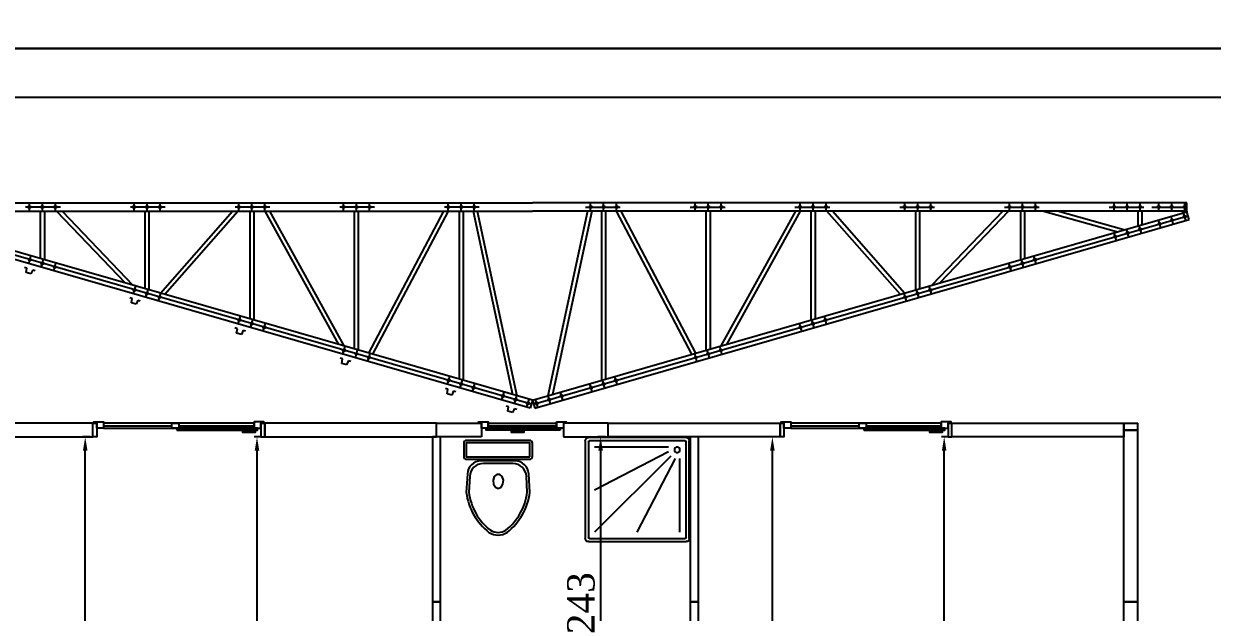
# Model space of a CAD drawing. Header units: millimetres. Extents: x 142629 to 168404, y -211947 to -204319.
# Drawn here: x 145209 to 146077, y -207855 to -207425 of the extents above; entities that cross this region are included whole.
import ezdxf

# ---------------------------------------------------------------- set-up
doc = ezdxf.new("R2010")
doc.units = ezdxf.units.MM
for name, color, linetype in [('Block1', 255, 'Continuous'), ('KAPI-PEN', 3, 'Continuous'), ('TEFRIS', 4, 'Continuous'), ('ZEMİN', 191, 'Continuous'), ('ÖLÇÜLENDİRME', 121, 'Continuous')]:
    doc.layers.add(name, color=color, linetype=linetype)
doc.styles.add('metin', font='palabi.ttf')
doc.dimstyles.new('Metin SARI', dxfattribs={"dimscale": 20, "dimtxt": 1, "dimasz": 0.5, "dimexe": 0.1, "dimexo": 0.1, "dimgap": 0.2, "dimtad": 1, "dimrnd": 1, "dimzin": 12, "dimdsep": 46, "dimlunit": 6, "dimtxsty": 'metin', "dimcen": 0.8, "dimdle": 0.0005, "dimclrd": 7, "dimclre": 165, "dimclrt": 165, "dimazin": 3, "dimtfac": 1, "dimtmove": 0, "dimatfit": 2, "dimfxl": 1, "dimfxlon": 1, "dimtolj": 1, "dimtzin": 0, "dimlwe": -1, "dimarcsym": 0})

# ---------------------------------------------------------------- blocks, each defined once
blk = doc.blocks.new('omega')
at = {"layer": 'Block1', "color": 1}
for p, q in [((32355.1, 6698), (32337.8, 6703.1)), ((32355.1, 6698), (32368.3, 6728.5)), ((32368.3, 6728.5), (32402.8, 6718.3)), ((32402.8, 6718.3), (32397.3, 6685.5)), ((32397.3, 6685.5), (32414.5, 6680.4))]:
    blk.add_line(p, q, dxfattribs=at)
blk = doc.blocks.new('1250')
at = {"layer": 'Block1', "color": 7}
for p, q in [((137474.17, -210534.23), (137524.17, -210534.23)), ((137529.17, -210534.23), (137584.17, -210534.23))]:
    blk.add_line(p, q, dxfattribs=at)
for points in [[(137467.08, -210532.48), (137467.08, -210531.48), (137474.17, -210531.48), (137474.17, -210535.98), (137469.17, -210535.98), (137469.17, -210532.48), (137467.08, -210532.48)], [(137591.26, -210532.48), (137591.26, -210531.48), (137584.17, -210531.48), (137584.17, -210535.98), (137589.17, -210535.98), (137589.17, -210532.48), (137591.26, -210532.48)], [(137584.82, -210537.48), (137584.82, -210539.3), (137575.82, -210539.3), (137575.82, -210538.3), (137583.82, -210538.3), (137583.82, -210537.48), (137584.82, -210537.48)]]:
    blk.add_lwpolyline(points, dxfattribs=at)
for points in [[(137474.17, -210535.98), (137584.17, -210535.98), (137584.17, -210532.48), (137474.17, -210532.48)], [(137524.17, -210532.48), (137529.17, -210532.48), (137529.17, -210535.98), (137524.17, -210535.98)], [(137527.67, -210537.48), (137586.67, -210537.48), (137586.67, -210535.98), (137527.67, -210535.98)]]:
    blk.add_lwpolyline(points, close=True, dxfattribs=at)
at = {"layer": 'KAPI-PEN', "color": 175, "true_color": 0x4554a5}
for points in [[(137466.42, -210532.48), (137469.17, -210532.48), (137469.17, -210542.48), (137466.42, -210542.48)], [(137589.17, -210542.48), (137591.92, -210542.48), (137591.92, -210532.48), (137589.17, -210532.48)]]:
    blk.add_lwpolyline(points, close=True, dxfattribs=at)
blk = doc.blocks.new('1250 v')
at = {"layer": 'Block1', "color": 7}
blk.add_line((138675.83, -210549.23), (138725.83, -210549.23), dxfattribs=at)
for points in [[(138668.83, -210547.48), (138668.83, -210546.48), (138675.83, -210546.48), (138675.83, -210550.98), (138670.83, -210550.98), (138670.83, -210547.48), (138668.83, -210547.48)], [(138700.83, -210552.48), (138701.83, -210552.48), (138701.83, -210554.3), (138692.83, -210554.3), (138692.83, -210553.3), (138700.83, -210553.3), (138700.83, -210552.48)], [(138725.83, -210546.48), (138732.83, -210546.48), (138732.83, -210547.48), (138730.83, -210547.48), (138730.83, -210550.98), (138725.83, -210550.98), (138725.83, -210546.48)]]:
    blk.add_lwpolyline(points, dxfattribs=at)
for points in [[(138728.33, -210552.48), (138674.33, -210552.48), (138674.33, -210550.98), (138728.33, -210550.98)], [(138675.83, -210547.48), (138725.83, -210547.48), (138725.83, -210550.98), (138675.83, -210550.98)]]:
    blk.add_lwpolyline(points, close=True, dxfattribs=at)
at = {"layer": 'KAPI-PEN', "color": 175, "true_color": 0x4554a5}
for points in [[(138670.83, -210557.48), (138638.08, -210557.48), (138638.08, -210547.48), (138670.83, -210547.48)], [(138730.83, -210557.48), (138763.58, -210557.48), (138763.58, -210547.48), (138730.83, -210547.48)]]:
    blk.add_lwpolyline(points, close=True, dxfattribs=at)
blk = doc.blocks.new('duşteknesi')
at = {"layer": 'TEFRIS', "color": 7}
for p, q in [((137461.28, -211042.1), (137461.28, -210970.66)), ((137463.56, -210968.38), (137535, -210968.38)), ((137464.32, -210970.66), (137534.24, -210970.66)), ((137537.28, -210970.66), (137537.28, -211042.1)), ((137463.56, -211041.34), (137463.56, -210971.42)), ((137523.75, -211030.84), (137468.12, -210975.22)), ((137526.99, -211029.07), (137498.95, -210975.22)), ((137530.44, -210975.22), (137530.44, -211029.23)), ((137535, -210971.42), (137535, -211041.34)), ((137521.97, -211034.09), (137468.12, -211006.05)), ((137522.14, -211037.54), (137468.12, -211037.54)), ((137535, -211044.38), (137463.56, -211044.38)), ((137534.24, -211042.1), (137464.32, -211042.1))]:
    blk.add_line(p, q, dxfattribs=at)
blk.add_circle((137528.41, -211035.5), 2.03, dxfattribs=at)
for centre, radius, start, end in [((137463.56, -210970.66), 2.28, 90, 180), ((137464.32, -210971.42), 0.76, 90, 180), ((137534.24, -210971.42), 0.76, 0, 90), ((137535, -210970.66), 2.28, 0, 90), ((137463.56, -211042.1), 2.28, 180, 270), ((137464.32, -211041.34), 0.76, 180, 270), ((137534.24, -211041.34), 0.76, 270, 0), ((137535, -211042.1), 2.28, 270, 0)]:
    blk.add_arc(centre, radius, start, end, dxfattribs=at)
blk = doc.blocks.new('KLOZET')
at = {"layer": 'TEFRIS', "color": 7}
for p, q in [((137068.51, -211018.48), (137068.51, -211019.69)), ((137093.37, -211018.48), (137093.37, -211019.69))]:
    blk.add_line(p, q, dxfattribs=at)
for points in [[(137087.57, -210966.25, -0.199825), (137104.12, -210995.55), (137103.35, -211009.05, -0.397632), (137093.37, -211018.48), (137068.51, -211018.48, -0.397632), (137058.52, -211009.05), (137057.76, -210995.55, -0.199825), (137074.31, -210966.25, -0.284389)], [(137102.25, -210995.69), (137101.65, -211007.13, -0.398989), (137091.66, -211016.61), (137070.21, -211016.61, -0.398989), (137060.23, -211007.13), (137059.63, -210995.69, -0.197715), (137075.3, -210967.84, -0.284389), (137086.58, -210967.84, -0.197715)], [(137105.99, -211031.5, -0.414214), (137103.99, -211033.5), (137057.88, -211033.5, -0.414214), (137055.88, -211031.5), (137055.88, -211021.69, -0.414214), (137057.88, -211019.69), (137103.99, -211019.69, -0.414214), (137105.99, -211021.69)]]:
    blk.add_lwpolyline(points, format="xyb", close=True, dxfattribs=at)
blk.add_lwpolyline([(137104.12, -211021.56), (137104.12, -211031.62), (137057.76, -211031.62), (137057.76, -211021.56)], close=True, dxfattribs=at)
at = {"layer": 'TEFRIS', "color": 7, "linetype": 'Continuous'}
blk.add_polyline3d([(137081.07, -210998.48, 0), (137083.12, -210999.3, 0), (137084.52, -211001.49, 0), (137084.83, -211004.36, 0), (137083.94, -211007.01, 0), (137082.14, -211008.58, 0), (137080, -211008.58, 0), (137078.2, -211007.01, 0), (137077.31, -211004.36, 0), (137077.61, -211001.49, 0), (137079.01, -210999.3, 0), (137081.07, -210998.48, 0)], dxfattribs=at)
blk = doc.blocks.new('*D1975')
at = {"layer": 'Block1', "color": 165, "transparency": 16777216}
for p, q in [((145383.11, -207726.75), (145377.47, -207726.75)), ((145383.11, -208095.25), (145377.47, -208095.25))]:
    blk.add_line(p, q, dxfattribs=at)
at = {"layer": 'Block1', "color": 7, "lineweight": -2, "transparency": 16777216}
blk.add_line((145379.47, -208085.25), (145379.47, -207736.75), dxfattribs=at)
at = {"layer": 'Block1', "color": 7, "transparency": 16777216}
for points in [[(145377.8, -207736.75), (145381.13, -207736.75), (145379.47, -207726.75)], [(145377.8, -208085.25), (145381.13, -208085.25), (145379.47, -208095.25)]]:
    blk.add_solid(points, dxfattribs=at)
at = {"layer": 'Defpoints', "color": 0, "transparency": 16777216}
for p in [(145379.47, -207726.75), (145385.11, -207726.75), (145385.11, -208095.25)]:
    blk.add_point(p, dxfattribs=at)
at = {"layer": 'Block1', "color": 165, "transparency": 16777216, "insert": (145365.18, -207911), "char_height": 20, "attachment_point": 5, "rotation": 90, "style": 'metin'}
blk.add_mtext('\\A1;368', dxfattribs=at)
blk = doc.blocks.new('*D1977')
at = {"layer": 'Block1', "color": 165, "transparency": 16777216}
for p, q in [((145885.11, -207726.75), (145879.47, -207726.75)), ((145885.11, -208095.25), (145879.47, -208095.25))]:
    blk.add_line(p, q, dxfattribs=at)
at = {"layer": 'Block1', "color": 7, "lineweight": -2, "transparency": 16777216}
blk.add_line((145881.47, -208085.25), (145881.47, -207736.75), dxfattribs=at)
at = {"layer": 'Block1', "color": 7, "transparency": 16777216}
for points in [[(145879.8, -207736.75), (145883.13, -207736.75), (145881.47, -207726.75)], [(145879.8, -208085.25), (145883.13, -208085.25), (145881.47, -208095.25)]]:
    blk.add_solid(points, dxfattribs=at)
at = {"layer": 'Defpoints', "color": 0, "transparency": 16777216}
for p in [(145881.47, -207726.75), (145887.11, -207726.75), (145887.11, -208095.25)]:
    blk.add_point(p, dxfattribs=at)
at = {"layer": 'Block1', "color": 165, "transparency": 16777216, "insert": (145867.18, -207911), "char_height": 20, "attachment_point": 5, "rotation": 90, "style": 'metin'}
blk.add_mtext('\\A1;368', dxfattribs=at)
blk = doc.blocks.new('*D1979')
at = {"layer": 'Block1', "color": 165, "transparency": 16777216}
for p, q in [((145634.11, -207726.75), (145628.47, -207726.75)), ((145634.11, -207969.75), (145628.47, -207969.75))]:
    blk.add_line(p, q, dxfattribs=at)
at = {"layer": 'Block1', "color": 7, "lineweight": -2, "transparency": 16777216}
blk.add_line((145630.47, -207736.75), (145630.47, -207959.75), dxfattribs=at)
at = {"layer": 'Block1', "color": 7, "transparency": 16777216}
for points in [[(145628.8, -207736.75), (145632.13, -207736.75), (145630.47, -207726.75)], [(145628.8, -207959.75), (145632.13, -207959.75), (145630.47, -207969.75)]]:
    blk.add_solid(points, dxfattribs=at)
at = {"layer": 'Defpoints', "color": 0, "transparency": 16777216}
for p in [(145636.11, -207726.75), (145630.47, -207969.75), (145636.11, -207969.75)]:
    blk.add_point(p, dxfattribs=at)
at = {"layer": 'Block1', "color": 165, "transparency": 16777216, "insert": (145616.2, -207848.25), "char_height": 20, "attachment_point": 5, "rotation": 90, "style": 'metin'}
blk.add_mtext('\\A1;243', dxfattribs=at)
blk = doc.blocks.new('*D1980')
at = {"layer": 'Block1', "color": 165, "transparency": 16777216}
for p, q in [((145759.61, -207726.75), (145753.97, -207726.75)), ((145759.61, -208095.25), (145753.97, -208095.25))]:
    blk.add_line(p, q, dxfattribs=at)
at = {"layer": 'Block1', "color": 7, "lineweight": -2, "transparency": 16777216}
blk.add_line((145755.97, -208085.25), (145755.97, -207736.75), dxfattribs=at)
at = {"layer": 'Block1', "color": 7, "transparency": 16777216}
for points in [[(145754.3, -207736.75), (145757.63, -207736.75), (145755.97, -207726.75)], [(145754.3, -208085.25), (145757.63, -208085.25), (145755.97, -208095.25)]]:
    blk.add_solid(points, dxfattribs=at)
at = {"layer": 'Defpoints', "color": 0, "transparency": 16777216}
for p in [(145755.97, -207726.75), (145761.61, -207726.75), (145761.61, -208095.25)]:
    blk.add_point(p, dxfattribs=at)
at = {"layer": 'Block1', "color": 165, "transparency": 16777216, "insert": (145741.68, -207911), "char_height": 20, "attachment_point": 5, "rotation": 90, "style": 'metin'}
blk.add_mtext('\\A1;368', dxfattribs=at)
blk = doc.blocks.new('*D1982')
at = {"layer": 'Block1', "color": 165, "transparency": 16777216}
for p, q in [((145257.61, -207726.75), (145251.97, -207726.75)), ((145257.61, -208095.25), (145251.97, -208095.25))]:
    blk.add_line(p, q, dxfattribs=at)
at = {"layer": 'Block1', "color": 7, "lineweight": -2, "transparency": 16777216}
blk.add_line((145253.97, -208085.25), (145253.97, -207736.75), dxfattribs=at)
at = {"layer": 'Block1', "color": 7, "transparency": 16777216}
for points in [[(145252.3, -207736.75), (145255.63, -207736.75), (145253.97, -207726.75)], [(145252.3, -208085.25), (145255.63, -208085.25), (145253.97, -208095.25)]]:
    blk.add_solid(points, dxfattribs=at)
at = {"layer": 'Defpoints', "color": 0, "transparency": 16777216}
for p in [(145253.97, -207726.75), (145259.61, -207726.75), (145259.61, -208095.25)]:
    blk.add_point(p, dxfattribs=at)
at = {"layer": 'Block1', "color": 165, "transparency": 16777216, "insert": (145239.68, -207911), "char_height": 20, "attachment_point": 5, "rotation": 90, "style": 'metin'}
blk.add_mtext('\\A1;368', dxfattribs=at)

msp = doc.modelspace()

# ---------------------------------------------------------------- linework, layer by layer
at = {"layer": 'Block1', "color": 1}
for p, q in [((145102.654, -207555.717), (145580.654, -207555.717)), ((146058.654, -207555.717), (145580.654, -207555.717)), ((146058.654, -207561.717), (146058.654, -207555.717)), ((145102.654, -207561.717), (145580.654, -207561.717)), ((145580.654, -207699.916), (145102.654, -207562.162)), ((145221.153, -207561.717), (145221.153, -207596.312)), ((145224.154, -207561.717), (145224.153, -207597.177)), ((145232.945, -207561.717), (145283.045, -207614.149)), ((145237.095, -207561.717), (145288.771, -207615.799)), ((145297.653, -207618.359), (145297.653, -207561.717)), ((145300.653, -207619.223), (145300.653, -207561.717)), ((145308.878, -207621.594), (145361.519, -207561.717)), ((145312.065, -207622.512), (145365.513, -207561.717)), ((145374.153, -207561.717), (145374.153, -207640.405)), ((145377.153, -207561.717), (145377.153, -207641.27)), ((145385.098, -207561.717), (145438.932, -207659.074)), ((145388.526, -207561.717), (145443.01, -207660.249)), ((145450.653, -207662.452), (145450.653, -207561.717)), ((145453.653, -207663.316), (145453.653, -207561.717)), ((145461.237, -207665.502), (145515.879, -207561.717)), ((145464.181, -207666.35), (145519.269, -207561.717)), ((145527.153, -207561.717), (145527.153, -207684.498)), ((145530.153, -207561.717), (145530.153, -207685.363)), ((146058.654, -207561.717), (145580.654, -207561.717)), ((145580.654, -207699.916), (146058.654, -207562.162)), ((145631.154, -207561.717), (145631.154, -207685.363)), ((145634.154, -207561.717), (145634.154, -207684.498)), ((145697.126, -207666.35), (145642.038, -207561.717)), ((145700.07, -207665.502), (145645.428, -207561.717)), ((145707.654, -207663.316), (145707.654, -207561.717)), ((145710.654, -207662.452), (145710.654, -207561.717)), ((145772.781, -207561.717), (145718.297, -207660.249)), ((145776.209, -207561.717), (145722.375, -207659.074)), ((145784.154, -207561.717), (145784.154, -207641.27)), ((145787.154, -207561.717), (145787.154, -207640.405)), ((145849.242, -207622.512), (145795.794, -207561.717)), ((145852.429, -207621.594), (145799.788, -207561.717)), ((145860.654, -207619.223), (145860.654, -207561.717)), ((145863.654, -207618.359), (145863.654, -207561.717)), ((145924.212, -207561.717), (145872.536, -207615.799)), ((145928.362, -207561.717), (145878.262, -207614.149)), ((145937.154, -207561.717), (145937.154, -207597.177)), ((145940.154, -207561.717), (145940.154, -207596.312)), ((146007.316, -207576.957), (145953.266, -207561.717)), ((146012.783, -207575.382), (145964.32, -207561.717)), ((146023.154, -207572.393), (146023.154, -207561.717)), ((146026.154, -207571.528), (146026.154, -207561.717)), ((146055.654, -207561.717), (146055.654, -207563.027)), ((146058.654, -207561.717), (146058.654, -207562.162)), ((146060.315, -207567.927), (146058.654, -207562.162)), ((145578.992, -207705.682), (145100.992, -207567.927)), ((145582.315, -207705.682), (146060.315, -207567.927)), ((145580.654, -207699.916), (145578.992, -207705.682)), ((145580.654, -207699.916), (145582.315, -207705.682))]:
    msp.add_line(p, q, dxfattribs=at)
at = {"layer": 'Block1', "color": 2}
for p, q in [((145213.154, -207561.717), (145213.154, -207555.717)), ((145222.654, -207561.717), (145222.654, -207555.717)), ((145232.154, -207561.717), (145232.154, -207555.717)), ((145289.653, -207561.717), (145289.653, -207555.717)), ((145299.153, -207561.717), (145299.153, -207555.717)), ((145308.653, -207561.717), (145308.653, -207555.717)), ((145366.153, -207561.717), (145366.153, -207555.717)), ((145375.653, -207561.717), (145375.653, -207555.717)), ((145385.153, -207561.717), (145385.153, -207555.717)), ((145442.653, -207561.717), (145442.653, -207555.717)), ((145452.153, -207561.717), (145452.153, -207555.717)), ((145461.653, -207561.717), (145461.653, -207555.717)), ((145519.153, -207561.717), (145519.153, -207555.717)), ((145528.653, -207561.717), (145528.653, -207555.717)), ((145538.153, -207561.717), (145538.153, -207555.717)), ((145623.154, -207561.717), (145623.154, -207555.717)), ((145632.654, -207561.717), (145632.654, -207555.717)), ((145642.154, -207561.717), (145642.154, -207555.717)), ((145699.654, -207561.717), (145699.654, -207555.717)), ((145709.154, -207561.717), (145709.154, -207555.717)), ((145718.654, -207561.717), (145718.654, -207555.717)), ((145776.154, -207561.717), (145776.154, -207555.717)), ((145785.654, -207561.717), (145785.654, -207555.717)), ((145795.154, -207561.717), (145795.154, -207555.717)), ((145852.654, -207561.717), (145852.654, -207555.717)), ((145862.154, -207561.717), (145862.154, -207555.717)), ((145871.654, -207561.717), (145871.654, -207555.717)), ((145929.154, -207561.717), (145929.154, -207555.717)), ((145938.654, -207561.717), (145938.654, -207555.717)), ((145948.154, -207561.717), (145948.154, -207555.717)), ((146005.654, -207561.717), (146005.654, -207555.717)), ((146015.154, -207561.717), (146015.154, -207555.717)), ((146024.654, -207561.717), (146024.654, -207555.717)), ((146038.154, -207561.717), (146038.154, -207555.717)), ((146047.654, -207561.717), (146047.654, -207555.717)), ((146057.154, -207561.717), (146057.154, -207555.717)), ((145579.823, -207702.799), (145101.823, -207565.045)), ((145581.484, -207702.799), (146059.484, -207565.045)), ((146048.856, -207571.23), (146047.194, -207565.465)), ((146057.984, -207568.599), (146056.323, -207562.834)), ((146016.356, -207580.596), (146014.694, -207574.831)), ((146025.484, -207577.965), (146023.823, -207572.2)), ((146039.727, -207573.861), (146038.066, -207568.095)), ((146007.227, -207583.227), (146005.566, -207577.461)), ((145212.694, -207600.119), (145214.356, -207594.353)), ((145221.823, -207602.75), (145223.484, -207596.984)), ((145230.951, -207605.38), (145232.613, -207599.615)), ((145930.356, -207605.38), (145928.694, -207599.615)), ((145939.484, -207602.75), (145937.823, -207596.984)), ((145948.613, -207600.119), (145946.951, -207594.353)), ((145289.194, -207622.165), (145290.856, -207616.4)), ((145298.323, -207624.796), (145299.984, -207619.031)), ((145862.984, -207624.796), (145861.323, -207619.031)), ((145872.113, -207622.165), (145870.451, -207616.4)), ((145307.451, -207627.427), (145309.113, -207621.661)), ((145853.856, -207627.427), (145852.194, -207621.661)), ((145365.694, -207644.212), (145367.356, -207638.446)), ((145374.823, -207646.842), (145376.484, -207641.077)), ((145383.951, -207649.473), (145385.613, -207643.708)), ((145777.356, -207649.473), (145775.694, -207643.708)), ((145786.484, -207646.842), (145784.823, -207641.077)), ((145795.613, -207644.212), (145793.951, -207638.446)), ((145442.194, -207666.258), (145443.856, -207660.493)), ((145719.113, -207666.258), (145717.451, -207660.493)), ((145451.323, -207668.889), (145452.984, -207663.123)), ((145460.451, -207671.52), (145462.113, -207665.754)), ((145700.856, -207671.52), (145699.195, -207665.754)), ((145709.985, -207668.889), (145708.323, -207663.123)), ((145518.694, -207688.305), (145520.356, -207682.539)), ((145527.823, -207690.935), (145529.484, -207685.17)), ((145536.951, -207693.566), (145538.613, -207687.801)), ((145624.356, -207693.566), (145622.695, -207687.801)), ((145633.485, -207690.935), (145631.823, -207685.17)), ((145642.613, -207688.305), (145640.952, -207682.539)), ((145558.404, -207699.749), (145560.066, -207693.983)), ((145567.533, -207702.379), (145569.194, -207696.614)), ((145593.774, -207702.379), (145592.113, -207696.614)), ((145602.903, -207699.749), (145601.241, -207693.983)), ((145576.661, -207705.01), (145578.323, -207699.245)), ((145584.646, -207705.01), (145582.984, -207699.245))]:
    msp.add_line(p, q, dxfattribs=at)
at = {"layer": 'Block1', "color": 1}
for centre, radius in [((145213.154, -207558.717), 0.8), ((145213.154, -207558.717), 0.4), ((145222.654, -207558.717), 0.8), ((145222.654, -207558.717), 0.4), ((145232.154, -207558.717), 0.8), ((145232.154, -207558.717), 0.4), ((145289.653, -207558.717), 0.8), ((145289.653, -207558.717), 0.4), ((145299.153, -207558.717), 0.8), ((145299.153, -207558.717), 0.4), ((145308.653, -207558.717), 0.8), ((145308.653, -207558.717), 0.4), ((145366.153, -207558.717), 0.8), ((145366.153, -207558.717), 0.4), ((145375.653, -207558.717), 0.8), ((145375.653, -207558.717), 0.4), ((145385.153, -207558.717), 0.8), ((145385.153, -207558.717), 0.4), ((145442.653, -207558.717), 0.8), ((145442.653, -207558.717), 0.4), ((145452.153, -207558.717), 0.8), ((145452.153, -207558.717), 0.4), ((145461.653, -207558.717), 0.8), ((145461.653, -207558.717), 0.4), ((145519.153, -207558.717), 0.8), ((145519.153, -207558.717), 0.4), ((145528.653, -207558.717), 0.8), ((145528.653, -207558.717), 0.4), ((145538.153, -207558.717), 0.8), ((145538.153, -207558.717), 0.4), ((145623.154, -207558.717), 0.8), ((145623.154, -207558.717), 0.4), ((145632.654, -207558.717), 0.8), ((145632.654, -207558.717), 0.4), ((145642.154, -207558.717), 0.8), ((145642.154, -207558.717), 0.4), ((145699.654, -207558.717), 0.8), ((145699.654, -207558.717), 0.4), ((145709.154, -207558.717), 0.8), ((145709.154, -207558.717), 0.4), ((145718.654, -207558.717), 0.8), ((145718.654, -207558.717), 0.4), ((145776.154, -207558.717), 0.8), ((145776.154, -207558.717), 0.4), ((145785.654, -207558.717), 0.8), ((145785.654, -207558.717), 0.4), ((145795.154, -207558.717), 0.8), ((145795.154, -207558.717), 0.4), ((145852.654, -207558.717), 0.8), ((145852.654, -207558.717), 0.4), ((145862.154, -207558.717), 0.8), ((145862.154, -207558.717), 0.4), ((145871.654, -207558.717), 0.8), ((145871.654, -207558.717), 0.4), ((145929.154, -207558.717), 0.8), ((145929.154, -207558.717), 0.4), ((145938.654, -207558.717), 0.8), ((145938.654, -207558.717), 0.4), ((145948.154, -207558.717), 0.8), ((145948.154, -207558.717), 0.4), ((146005.654, -207558.717), 0.8), ((146005.654, -207558.717), 0.4), ((146015.154, -207558.717), 0.8), ((146015.154, -207558.717), 0.4), ((146024.654, -207558.717), 0.8), ((146024.654, -207558.717), 0.4), ((146038.154, -207558.717), 0.8), ((146038.154, -207558.717), 0.4), ((146047.654, -207558.717), 0.8), ((146047.654, -207558.717), 0.4), ((146057.154, -207558.717), 0.8), ((146057.154, -207558.717), 0.4), ((146057.154, -207565.716), 0.8), ((146057.154, -207565.717), 0.4), ((146024.654, -207575.083), 0.8), ((146024.654, -207575.083), 0.4), ((146038.897, -207570.978), 0.8), ((146038.897, -207570.978), 0.4), ((146048.025, -207568.347), 0.8), ((146048.025, -207568.347), 0.4), ((146006.397, -207580.344), 0.8), ((146006.397, -207580.344), 0.4), ((146015.525, -207577.713), 0.8), ((146015.525, -207577.713), 0.4), ((145213.525, -207597.236), 0.8), ((145213.525, -207597.236), 0.4), ((145222.654, -207599.867), 0.8), ((145222.653, -207599.867), 0.4), ((145231.782, -207602.498), 0.8), ((145231.782, -207602.498), 0.4), ((145929.525, -207602.498), 0.8), ((145929.525, -207602.498), 0.4), ((145938.654, -207599.867), 0.8), ((145938.654, -207599.867), 0.4), ((145947.782, -207597.236), 0.8), ((145947.782, -207597.236), 0.4), ((145290.025, -207619.283), 0.8), ((145290.025, -207619.283), 0.4), ((145871.282, -207619.283), 0.8), ((145871.282, -207619.283), 0.4), ((145299.153, -207621.913), 0.8), ((145299.153, -207621.913), 0.4), ((145308.282, -207624.544), 0.8), ((145308.282, -207624.544), 0.4), ((145853.025, -207624.544), 0.8), ((145853.025, -207624.544), 0.4), ((145862.154, -207621.913), 0.8), ((145862.154, -207621.913), 0.4), ((145366.525, -207641.329), 0.8), ((145366.525, -207641.329), 0.4), ((145375.653, -207643.96), 0.8), ((145375.653, -207643.96), 0.4), ((145785.654, -207643.96), 0.8), ((145785.654, -207643.96), 0.4), ((145794.782, -207641.329), 0.8), ((145794.782, -207641.329), 0.4), ((145384.782, -207646.59), 0.8), ((145384.782, -207646.59), 0.4), ((145776.525, -207646.59), 0.8), ((145776.525, -207646.59), 0.4), ((145443.025, -207663.375), 0.8), ((145718.282, -207663.375), 0.8), ((145443.025, -207663.375), 0.4), ((145452.153, -207666.006), 0.8), ((145452.153, -207666.006), 0.4), ((145461.282, -207668.637), 0.8), ((145461.282, -207668.637), 0.4), ((145700.025, -207668.637), 0.8), ((145700.025, -207668.637), 0.4), ((145709.154, -207666.006), 0.8), ((145709.154, -207666.006), 0.4), ((145718.282, -207663.375), 0.4), ((145519.525, -207685.422), 0.8), ((145519.525, -207685.422), 0.4), ((145528.653, -207688.053), 0.8), ((145528.653, -207688.053), 0.4), ((145632.654, -207688.053), 0.8), ((145632.654, -207688.053), 0.4), ((145641.782, -207685.422), 0.8), ((145641.782, -207685.422), 0.4), ((145537.782, -207690.683), 0.8), ((145537.782, -207690.683), 0.4), ((145559.235, -207696.866), 0.8), ((145559.235, -207696.866), 0.4), ((145602.072, -207696.866), 0.8), ((145602.072, -207696.866), 0.4), ((145623.525, -207690.683), 0.8), ((145623.525, -207690.683), 0.4), ((145568.364, -207699.497), 0.8), ((145568.364, -207699.497), 0.4), ((145577.492, -207702.127), 0.8), ((145577.492, -207702.127), 0.4), ((145583.815, -207702.127), 0.8), ((145583.815, -207702.127), 0.4), ((145592.944, -207699.497), 0.8), ((145592.944, -207699.497), 0.4)]:
    msp.add_circle(centre, radius, dxfattribs=at)
at = {"layer": 'KAPI-PEN', "color": 175, "true_color": 0x4554a5}
for points in [[(144330.076, -207442.776), (146827.37, -207442.776), (146827.37, -205677.012), (144330.076, -205677.012)], [(144330.076, -209208.54), (146827.37, -209208.54), (146827.37, -207442.776), (144330.076, -207442.776)], [(144366.06, -209172.556), (146791.386, -209172.556), (146791.386, -207478.76), (144366.06, -207478.76)], [(145134.114, -207726.747), (145259.614, -207726.747), (145259.614, -207716.747), (145134.114, -207716.747)], [(145385.114, -207726.747), (145510.614, -207726.747), (145510.614, -207716.747), (145385.114, -207716.747)], [(145761.614, -207726.747), (145636.114, -207726.747), (145636.114, -207716.747), (145761.614, -207716.747)], [(146012.614, -207726.747), (145887.114, -207726.747), (145887.114, -207716.747), (146012.614, -207716.747)], [(146022.614, -207721.747), (146012.614, -207721.747), (146012.614, -207716.747), (146022.614, -207716.747)], [(146022.614, -207847.247), (146012.614, -207847.247), (146012.614, -207721.747), (146022.614, -207721.747)], [(145507.614, -207847.247), (145513.614, -207847.247), (145513.614, -207726.747), (145507.614, -207726.747)], [(145695.864, -207847.247), (145701.864, -207847.247), (145701.864, -207726.747), (145695.864, -207726.747)], [(145507.614, -207972.747), (145513.614, -207972.747), (145513.614, -207847.247), (145507.614, -207847.247)], [(145695.864, -207972.747), (145701.864, -207972.747), (145701.864, -207847.247), (145695.864, -207847.247)], [(146022.614, -207972.747), (146012.614, -207972.747), (146012.614, -207847.247), (146022.614, -207847.247)]]:
    msp.add_lwpolyline(points, close=True, dxfattribs=at)
at = {"layer": 'ZEMİN', "color": 1}
for p, q in [((145537.263, -207561.717), (145566.014, -207695.697)), ((145540.331, -207561.717), (145569.285, -207696.64)), ((145620.976, -207561.717), (145592.022, -207696.64)), ((145624.044, -207561.717), (145595.293, -207695.697))]:
    msp.add_line(p, q, dxfattribs=at)
at = {"layer": 'ÖLÇÜLENDİRME', "color": 2, "ltscale": 0.5}
for p, q in [((145235.841, -207558.717), (145210.462, -207558.717)), ((145312.341, -207558.717), (145286.962, -207558.717)), ((145388.841, -207558.717), (145363.462, -207558.717)), ((145465.34, -207558.717), (145439.962, -207558.717)), ((145541.84, -207558.717), (145516.462, -207558.717)), ((145619.467, -207558.717), (145644.845, -207558.717)), ((145695.967, -207558.717), (145721.345, -207558.717)), ((145772.467, -207558.717), (145797.845, -207558.717)), ((145848.967, -207558.717), (145874.345, -207558.717)), ((145925.467, -207558.717), (145950.845, -207558.717)), ((146001.966, -207558.717), (146027.345, -207558.717)), ((146033.275, -207558.717), (146058.654, -207558.717))]:
    msp.add_line(p, q, dxfattribs=at)

# ---------------------------------------------------------------- block references
at = {"layer": 'Block1', "color": 1, "xscale": 0.1, "yscale": 0.1, "zscale": 0.1, "rotation": 180.5866211385629}
for p in [(148444.068, -206901.618), (148520.94, -206923.771), (148597.811, -206945.925), (148674.683, -206968.078), (148751.554, -206990.232), (148795.952, -207003.027)]:
    msp.add_blockref('omega', p, dxfattribs=at)
at = {"layer": 'Block1', "color": 43}
for name, p in [('1250', (7793.194, 2815.732)), ('1250 v', (6872.535, 2830.732)), ('1250', (8295.194, 2815.732))]:
    msp.add_blockref(name, p, dxfattribs=at)
at = {"layer": 'Block1', "color": 43, "xscale": -1, "rotation": 180}
for name, p in [('KLOZET', (8474.619, -418762.771)), ('duşteknesi', (8158.007, -418771.638))]:
    msp.add_blockref(name, p, dxfattribs=at)

# ---------------------------------------------------------------- dimensions: what is measured, and where the dimension line sits
at = {"layer": 'Block1', "color": 7}
for p1, p2, distance, picture, middle in [((145259.614, -208095.247), (145259.614, -207726.747), 5.648, '*D1982', (145239.677, -207910.997)), ((145385.114, -208095.247), (145385.114, -207726.747), 5.648, '*D1975', (145365.177, -207910.997)), ((145636.114, -207726.747), (145636.114, -207969.747), -5.648, '*D1979', (145616.204, -207848.247)), ((145761.614, -208095.247), (145761.614, -207726.747), 5.648, '*D1980', (145741.677, -207910.997)), ((145887.114, -208095.247), (145887.114, -207726.747), 5.648, '*D1977', (145867.177, -207910.997))]:
    dim = msp.add_aligned_dim(p1=p1, p2=p2, distance=distance, dimstyle='Metin SARI', dxfattribs=at)
    dim.commit()
    dim.dimension.update_dxf_attribs({"geometry": picture, "text_midpoint": middle})

doc.saveas('drawing.dxf')
